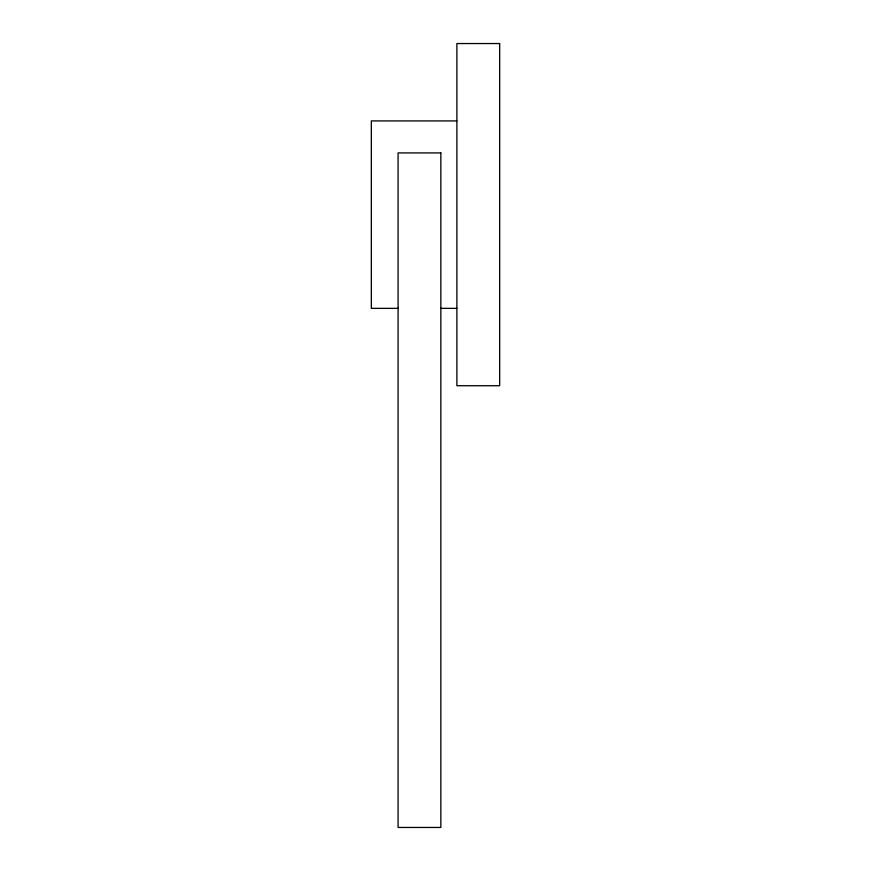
<?xml version="1.0" encoding="UTF-8"?>
<svg xmlns="http://www.w3.org/2000/svg" width="871" height="871" viewBox="0 0 871 871"><rect width="100%" height="100%" fill="white"/><g stroke="black" fill="none" stroke-linecap="round" stroke-linejoin="round"><path stroke-width="1.31" d="M456.883 120.917L371.34 120.917L371.34 308.356L398.504 308.356M440.595 308.356L456.883 308.356M499.66 43.55L456.883 43.55L456.883 385.722L499.66 385.722L499.66 43.55M440.846 152.915L398.08 152.915L398.08 827.45L440.846 827.45L440.846 152.915"/></g></svg>
